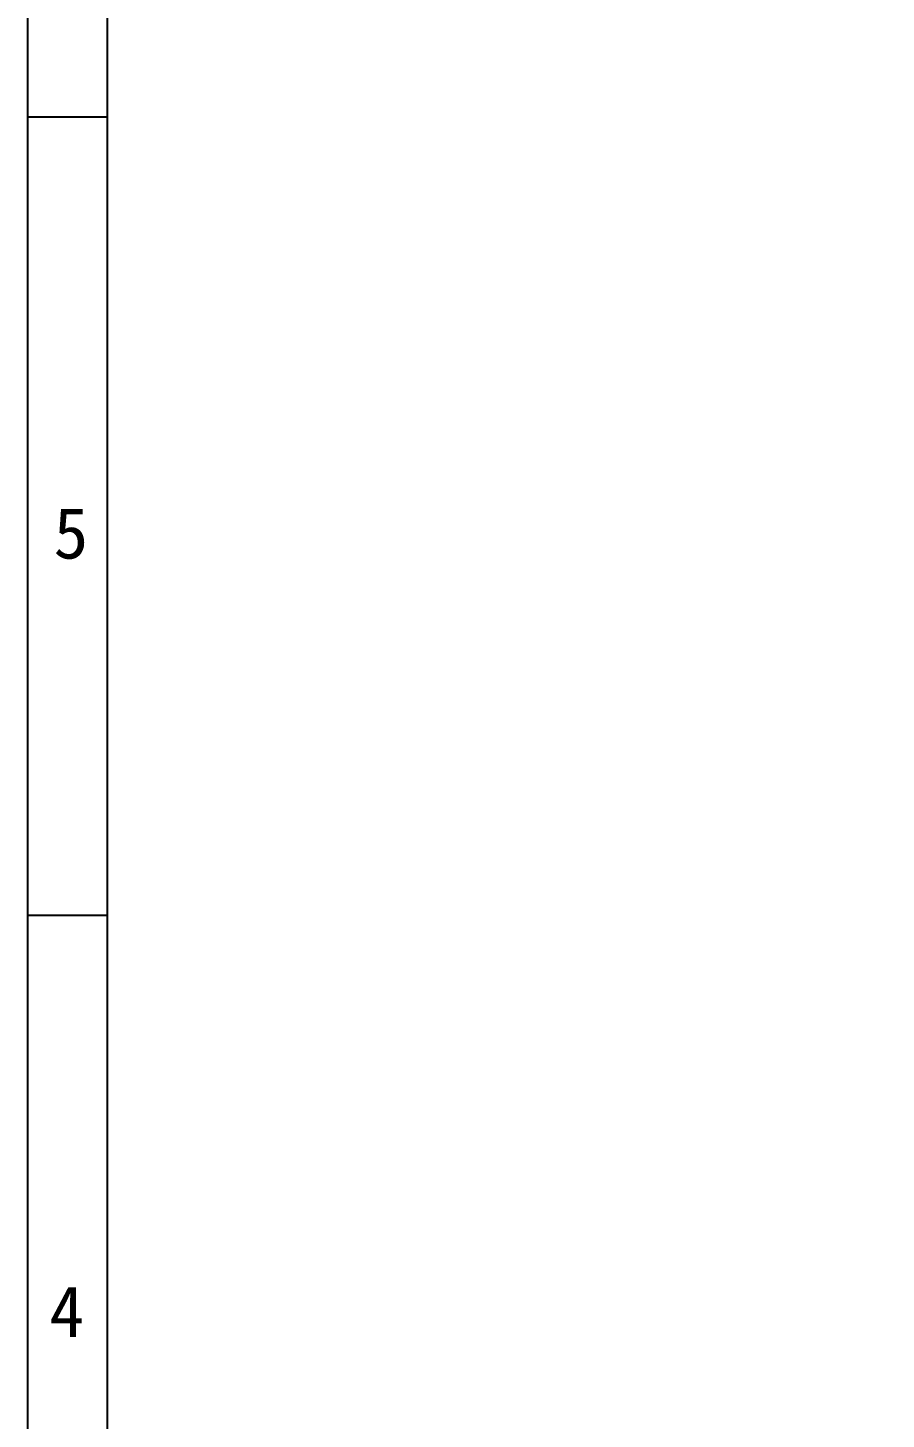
# Model space of a CAD drawing. Header units: millimetres. Extents: x 52832 to 53470, y -6025 to -5739.
# Drawn here: x 53270.5 to 53307.2, y -5903.7 to -5844.3 of the extents above; entities that cross this region are included whole.
import ezdxf
from ezdxf.enums import TextEntityAlignment as Align

# ---------------------------------------------------------------- set-up
doc = ezdxf.new("R2010")
doc.units = ezdxf.units.MM
doc.layers.get('0').update_dxf_attribs({"linetype": 'CONTINUOUS'})
doc.styles.add('宋体', font='SimSun.ttf', dxfattribs={"width": 0.7})

# ---------------------------------------------------------------- blocks, each defined once
blk = doc.blocks.new('sa3l')
for p, q in [((11.66399999999976, 303.2640000000001), (5.83199999999988, 303.2640000000001)), ((11.66399999999976, 244.944), (5.83199999999988, 244.944))]:
    blk.add_line(p, q)
for points in [[(5.83199999999988, 5.832000000000335), (5.832000000000789, 484.0560000000005), (340.5888, 484.0559999999996), (340.5887999999995, 5.831999999999425)], [(11.66399999999976, 11.66399999999976), (11.66400000000021, 478.2240000000002), (334.7568000000006, 478.2240000000002), (334.7567999999997, 11.66399999999976)]]:
    blk.add_lwpolyline(points, close=True)
at = {"style": '宋体'}
for s, p in [('5', (8.985396042366574, 272.8548689529357)), ('4', (8.677625231565798, 216.0097332485525))]:
    blk.add_text(s, height=3.732480000000002, dxfattribs=at).set_placement(p, align=Align.MIDDLE)

msp = doc.modelspace()

# ---------------------------------------------------------------- block references
at = {"xscale": 0.5848199999961071, "yscale": 0.5848200000002544, "zscale": 0.58482}
msp.add_blockref('sa3l', (53267.07873177427, -6025.458721250438), dxfattribs=at)

doc.saveas('drawing.dxf')
